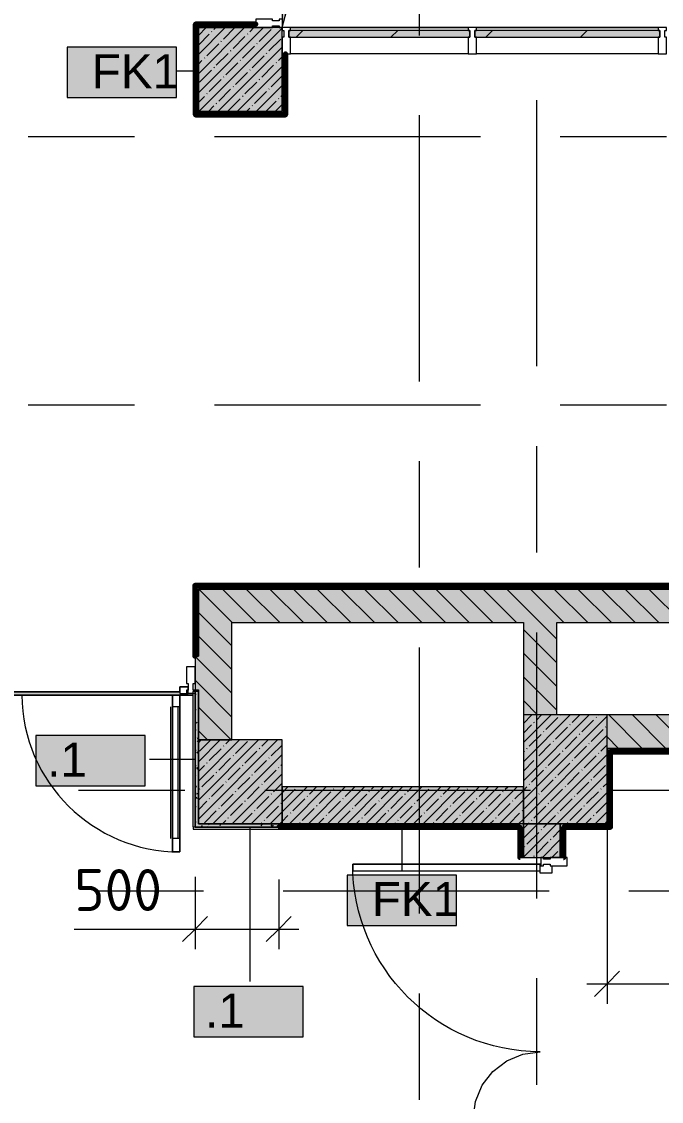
# Model space of a CAD drawing. Header units: millimetres. Extents: x -3817 to 677485, y -22715 to 103890.
# Drawn here: x 624670 to 628490, y 11121 to 17563 of the extents above; entities that cross this region are included whole.
import ezdxf

# ---------------------------------------------------------------- set-up
doc = ezdxf.new("R2010")
doc.units = ezdxf.units.MM
doc.layers.add('PDF _Геометрия', color=7, linetype='Continuous', true_color=0x1d1d1d)
doc.layers.add('PDF _Сплошная заливка', color=7, linetype='Continuous', true_color=0xffffff)
doc.layers.add('PDF _Текст', color=7, linetype='Continuous')
doc.styles.add('PDF GOST-Common', font='arial.ttf')
doc.styles.add('PDF ISOCPEUR', font='isocpeur.ttf')

msp = doc.modelspace()

# ---------------------------------------------------------------- hatches: boundary and pattern name
at = {"layer": 'PDF _Сплошная заливка', "true_color": 0x8d9194, "transparency": 33554559}
msp.add_hatch(color=252, dxfattribs=at).paths.add_polyline_path([(626225.5, 17526.9), (626835.6, 19819.7), (636665.5, 20476.9), (626225.5, 20476.9), (626225.5, 18169.2)])
at = {"layer": 'PDF _Сплошная заливка', "transparency": 33554559}
for points in [[(626068.5, 17526.9), (626068.5, 17546.9), (625708.5, 17546.9), (625708.5, 17526.9), (625728.5, 17526.9)], [(625725.5, 17006.9), (625728.5, 17006.9), (625728.5, 17026.9), (625725.5, 17026.9), (625725.5, 17526.9), (625708.5, 17526.9), (625708.5, 17006.9)], [(627345.5, 17469.9), (627345.5, 17509.9), (626265.5, 17509.9), (626265.5, 17469.9), (626912.9, 17469.9)], [(628480.5, 17469.9), (628480.5, 17509.9), (627375.5, 17509.9), (627375.5, 17469.9), (628369.6, 17469.9)], [(626225.5, 17006.9), (626245.5, 17006.9), (626245.5, 17026.9), (625728.5, 17026.9), (625728.5, 17006.9)], [(632085.5, 14176.9), (632085.5, 14196.9), (625705.5, 14196.9), (625705.5, 14176.9), (631283, 14176.9)], [(631283, 13976.9), (631885.5, 13976.9), (631885.5, 14176.9), (625725.5, 14176.9), (625725.5, 13976.9), (629466, 13976.9)], [(625705.5, 12776.9), (625725.5, 12776.9), (625725.5, 13566.9), (625705.5, 13566.9), (625705.5, 13276.9)], [(627665.5, 12776.9), (628165.5, 12776.9), (628165.5, 13426.9), (627665.5, 13426.9), (627665.5, 13016.1)], [(632535.5, 13226.9), (632535.5, 13426.9), (628165.5, 13426.9), (628165.5, 13226.9), (629786, 13226.9), (629786, 13266.9), (629791, 13266.9), (629791, 13226.9), (630129.8, 13226.9), (630141.3, 13246.9), (630176, 13226.9), (630181, 13226.9), (630181, 13266.9), (630186, 13266.9), (630186, 13226.9), (632515.5, 13226.9)], [(627641.3, 12776.9), (627665.5, 12776.9), (627665.5, 12996.9), (626225.5, 12996.9), (626225.5, 12776.9), (626912.9, 12776.9)], [(627644.5, 12756.9), (627645.5, 12756.9), (627645.5, 12776.9), (625705.5, 12776.9), (625705.5, 12756.9), (627641.3, 12756.9)]]:
    msp.add_hatch(color=256, dxfattribs=at).paths.add_polyline_path(points)
at = {"layer": 'PDF _Сплошная заливка', "true_color": 0x494949, "transparency": 33554559}
msp.add_hatch(color=251, dxfattribs=at).paths.add_polyline_path([(625693.5, 13543.9), (625693.5, 13556.9), (625665.5, 13556.9), (625665.5, 13553.9), (625615.5, 13553.9), (625615.5, 13563.9), (624270.5, 13563.9), (624270.5, 13553.9), (624220.5, 13553.9), (624220.5, 13543.9), (625665.5, 13543.9)])
at = {"layer": 'PDF _Сплошная заливка', "transparency": 33554559}
h = msp.add_hatch(color=256, dxfattribs=at)
h.paths.add_polyline_path([(632514.5, 13206.9), (632515.5, 13206.9), (632515.5, 13226.9), (630175.8, 13226.6), (630164.4, 13206.9), (631283, 13206.9)], flags=0)
h.paths.add_polyline_path([(629500.5, 13206.9), (630118.2, 13206.9), (630129.8, 13226.9), (628165.5, 13226.9), (628165.5, 13206.9), (628369.6, 13206.9)], flags=0)
h = msp.add_hatch(color=256, dxfattribs=at)
h.paths.add_polyline_path([(627645.5, 10176.9), (627665.5, 10176.9), (627665.5, 10976.9), (627645.5, 10976.9), (627645.5, 10177.9)], flags=0)
h.paths.add_polyline_path([(627665.5, 12576.6), (627665.5, 12776.9), (627645.5, 12776.9), (627645.5, 12576.6)], flags=0)

# ---------------------------------------------------------------- linework, layer by layer
at = {"layer": 'PDF _Геометрия', "color": 7, "lineweight": 9}
for points in [[(626835.6, 19819.7), (636665.5, 20476.9), (626225.5, 20476.9), (626225.5, 17526.9)], [(626225.5, 17526.9), (625725.5, 17526.9), (625725.5, 17026.9), (626225.5, 17026.9)], [(626275.5, 17526.9), (627335.5, 17526.9), (627335.5, 17509.9), (626275.5, 17509.9)], [(627385.5, 17526.9), (628470.5, 17526.9), (628470.5, 17509.9), (627385.5, 17509.9)], [(626275.5, 17469.9), (627335.5, 17469.9), (627335.5, 17369.9), (626275.5, 17369.9)], [(627385.5, 17469.9), (628470.5, 17469.9), (628470.5, 17369.9), (627385.5, 17369.9)], [(625595.5, 17409.6), (624942.3, 17409.6), (624942.3, 17109.6), (625595.5, 17109.6)], [(624220.5, 13543.9), (624220.5, 13556.9), (624220.5, 13543.9), (625693.5, 13543.9)], [(624270.5, 13563.9), (625615.5, 13563.9)], [(628165.5, 12776.9), (628165.5, 13426.9), (627665.5, 13426.9), (627665.5, 12776.9)], [(625408.2, 13302.6), (624755.1, 13302.6), (624755.1, 13002.6), (625408.2, 13002.6)], [(626225.5, 13276.9), (625725.5, 13276.9), (625725.5, 12776.9), (626225.5, 12776.9)], [(627885.5, 12576.6), (627885.5, 12776.9)], [(627267.1, 12470.9), (626614, 12470.9), (626614, 12170.9), (627267.1, 12170.9)], [(626350.8, 11805.8), (625697.7, 11805.8), (625697.7, 11505.8), (626350.8, 11505.8)]]:
    msp.add_lwpolyline(points, close=True, dxfattribs=at)
at = {"layer": 'PDF _Геометрия', "color": 253, "lineweight": 9, "true_color": 0xaaaaaa}
for points in [[(627045.5, 17480.3), (627045.5, 18115.3)], [(627745.5, 15506.5), (627745.5, 17094)], [(627045.5, 15416.5), (627045.5, 17004)], [(624710.2, 16876.9), (625345.2, 16876.9)], [(625821.4, 16876.9), (627408.9, 16876.9)], [(627885.2, 16876.9), (628520.2, 16876.9)], [(624710.2, 15276.9), (625345.2, 15276.9)], [(625821.4, 15276.9), (627408.9, 15276.9)], [(627885.2, 15276.9), (628520.2, 15276.9)], [(627745.5, 14395.3), (627745.5, 15030.3)], [(627045.5, 14305.3), (627045.5, 14940.3)], [(627745.5, 12331.5), (627745.5, 13919)], [(627045.5, 12241.5), (627045.5, 13829)], [(625615.5, 13563.9), (625615.5, 13593.9), (625665.5, 13593.9)], [(625561.5, 12688.9), (625561.5, 13473.9)], [(625615.5, 13473.9), (625570.5, 13473.9)], [(625605.5, 12688.9), (625605.5, 13473.9)], [(625010.2, 12976.9), (625645.2, 12976.9)], [(626121.4, 12976.9), (627708.9, 12976.9)], [(628185.2, 12976.9), (628820.2, 12976.9)], [(625615.5, 12688.9), (625570.5, 12688.9)], [(627836.5, 12526.6), (627836.5, 12481.6), (627766.5, 12481.6), (627766.5, 12536.6), (627769.5, 12536.6)], [(627786.5, 12536.6), (627826.5, 12536.6)], [(625120.4, 12376.9), (625755.4, 12376.9)], [(626231.7, 12376.9), (627819.2, 12376.9)], [(628295.4, 12376.9), (628930.4, 12376.9)], [(627745.5, 11220.3), (627745.5, 11855.3)], [(627045.5, 11130.3), (627045.5, 11765.3)]]:
    msp.add_lwpolyline(points, dxfattribs=at)
at = {"layer": 'PDF _Геометрия', "color": 231, "lineweight": 70, "true_color": 0xff80c0}
msp.add_lwpolyline([(625708.5, 17547.9), (625707.5, 17547.9), (625707.5, 17006.9), (625707.5, 17005.9), (626245.5, 17005.9), (626246.5, 17005.9), (626246.5, 17369.9), (626245.5, 17369.9), (626245.5, 17006.9), (625708.5, 17006.9), (625708.5, 17546.9), (626068.5, 17546.9), (626068.5, 17547.9)], close=True, dxfattribs=at)
at = {"layer": 'PDF _Геометрия', "color": 9, "lineweight": 9, "true_color": 0xc0c0c0}
for points in [[(625728.5, 17526.9), (626068.5, 17526.9), (626068.5, 17546.9), (625708.5, 17546.9), (625708.5, 17526.9), (625708.5, 17006.9), (625728.5, 17006.9), (626245.5, 17006.9), (626245.5, 17026.9), (626245.5, 17369.9), (626225.5, 17369.9), (626225.5, 17026.9), (625728.5, 17026.9)], [(632105.5, 13446.9), (632105.5, 14196.9), (632085.5, 14196.9), (625705.5, 14196.9), (625705.5, 14176.9), (625705.5, 13776.9), (625705.5, 13576.9), (625725.5, 13576.9), (625725.5, 13276.9), (625925.5, 13276.9), (625925.5, 13976.9), (627665.5, 13976.9), (627665.5, 13426.9), (627665.5, 13226.9)], [(628165.5, 13226.9), (629786, 13226.9), (630129.8, 13226.9), (628165.5, 13226.9), (628165.5, 13206.9), (628165.5, 12776.9), (627905.5, 12776.9), (627885.5, 12776.9), (627665.5, 12776.9), (627665.5, 12996.9), (626225.5, 12996.9), (626225.5, 12776.9), (625725.5, 12776.9), (625725.5, 13566.9), (625705.5, 13566.9), (625705.5, 12776.9), (625705.5, 12756.9), (627644.5, 12756.9)], [(626205.2, 12756.9), (625694, 12756.9), (625694, 12744.9), (626205.2, 12744.9), (626205.2, 12756.4)], [(628165.5, 12756.9), (628185.5, 12756.9)], [(627645.5, 12576.6), (627665.5, 12576.6), (627885.5, 12576.6), (627905.5, 12576.6)]]:
    msp.add_lwpolyline(points, dxfattribs=at)
at = {"layer": 'PDF _Геометрия', "color": 253, "lineweight": 9, "true_color": 0x9b9b9b}
for points in [[(625720.2, 17534.7), (625715.7, 17526.9), (625715.2, 17526)], [(625728.5, 17542.2), (625725.8, 17546.9)], [(625761.9, 17545.9), (625756.9, 17537.2)], [(625764.2, 17543.6), (625774.2, 17543.6)], [(625868, 17546.9), (625866.5, 17544.3)], [(625906.2, 17539.2), (625901.8, 17546.9)], [(625947.8, 17528), (625942.8, 17536.8)], [(625947.1, 17543.6), (625957.1, 17543.6)], [(625966, 17533.6), (625962.1, 17526.9)], [(626015.9, 17532.1), (626010.8, 17540.8)], [(626034, 17529.6), (626032.5, 17526.9)], [(626038.5, 17543.6), (626048.6, 17543.6)], [(626054.1, 17526.9), (626052.5, 17529.7)], [(625708.5, 17482.6), (625713.3, 17482.6)], [(625717.4, 17500.6), (625712.3, 17509.3)], [(625721.4, 17432.5), (625716.4, 17441.2)], [(625725.5, 17421.8), (625722.3, 17416.4)], [(625708.5, 17360.7), (625713.3, 17360.7)], [(625714.4, 17322.9), (625709.3, 17331.6)], [(625723.2, 17357), (625718.2, 17348.3)], [(625725.5, 17364.6), (625720.5, 17373.2)], [(626232.2, 17340.3), (626227.2, 17349)], [(625708.5, 17238.8), (625713.3, 17238.8)], [(626225.5, 17238.8), (626231.4, 17238.8)], [(625711.4, 17145.2), (625708.5, 17150.2)], [(625708.5, 17147.3), (625713.3, 17147.3)], [(626225.5, 17177.8), (626231.4, 17177.8)], [(626244.1, 17161.9), (626239.1, 17153.2)], [(625722.1, 17111.3), (625717.1, 17102.6)], [(626225.5, 17086.4), (626231.4, 17086.4)], [(625708.5, 17025.4), (625713.3, 17025.4)], [(625743.8, 17026.9), (625739.4, 17019.3)], [(625787.6, 17013.2), (625782.5, 17021.9)], [(625886.1, 17025.4), (625896.2, 17025.4)], [(625948.6, 17015.8), (625943.5, 17007.1)], [(625965.3, 17010.2), (625960.2, 17018.9)], [(625977.5, 17025.4), (625987.6, 17025.4)], [(625990.1, 17026.9), (625985.2, 17018.2)], [(626002.4, 17006.9), (626001.9, 17007.7)], [(626038.5, 17025.4), (626048.6, 17025.4)], [(626058.2, 17022.8), (626053.2, 17014.1)], [(626072.8, 17006.9), (626069.9, 17011.8)], [(626190.9, 17025.4), (626201, 17025.4)], [(625764.2, 14190.8), (625774.2, 14190.8)], [(625833.9, 14195.9), (625828.9, 14187.2)], [(625902, 14191.9), (625896.9, 14183.1)], [(625947.1, 14190.8), (625957.1, 14190.8)], [(626011.9, 14186.3), (626006.8, 14195)], [(626038.5, 14190.8), (626048.6, 14190.8)], [(626079.9, 14190.4), (626076.2, 14196.9)], [(626099.5, 14190.8), (626109.5, 14190.8)], [(626121.5, 14179.2), (626116.5, 14187.9)], [(626251.9, 14190.8), (626261.9, 14190.8)], [(626257.6, 14187.4), (626252.6, 14196.1)], [(626283.8, 14182.6), (626280.4, 14176.9)], [(626325.4, 14193.8), (626320.4, 14185)], [(626343.3, 14190.8), (626353.4, 14190.8)], [(626362.4, 14196.9), (626362, 14196.2)], [(626432.8, 14196.9), (626430, 14192.1)], [(626435.3, 14184.4), (626430.3, 14193.1)], [(626434.7, 14190.8), (626444.8, 14190.8)], [(626474.8, 14176.9), (626471.9, 14181.9)], [(626529.5, 14181.5), (626526.8, 14176.9)], [(626545, 14177.3), (626540, 14186)], [(626597.5, 14177.4), (626597.2, 14176.9)], [(626617.6, 14190.8), (626627.7, 14190.8)], [(626679.1, 14196.9), (626675.8, 14191)], [(626709.1, 14190.8), (626719.1, 14190.8)], [(626721.2, 14176.9), (626717.7, 14183)], [(626748.8, 14195.7), (626743.8, 14186.9)], [(626770, 14190.8), (626780.1, 14190.8)], [(626817.1, 14193.6), (626815.3, 14196.9)], [(626897.2, 14176.9), (626895.4, 14180)], [(626922.4, 14190.8), (626932.5, 14190.8)], [(627013.9, 14190.8), (627023.9, 14190.8)], [(627105.3, 14190.8), (627115.4, 14190.8)], [(627130.6, 14186.4), (627125.6, 14177.7)], [(627171.9, 14196.9), (627167.2, 14188.8)], [(627240.5, 14191.7), (627237.6, 14196.9)], [(627277.5, 14196.9), (627276.9, 14195.9)], [(627282.2, 14180.6), (627277.2, 14189.3)], [(627288.2, 14190.8), (627298.2, 14190.8)], [(627376.4, 14185.3), (627371.5, 14176.9)], [(627379.6, 14190.8), (627389.7, 14190.8)], [(627440.6, 14190.8), (627450.6, 14190.8)], [(627444.4, 14181.2), (627441.9, 14176.9)], [(627523.8, 14196.9), (627522.6, 14194.8)], [(627594.2, 14196.9), (627590.7, 14190.7)], [(627596, 14185.8), (627590.9, 14194.5)], [(627593, 14190.8), (627603, 14190.8)], [(627664, 14189.8), (627659.9, 14196.9)], [(627684.4, 14190.8), (627694.5, 14190.8)], [(627690.1, 14180.1), (627688.3, 14176.9)], [(627705.6, 14178.7), (627700.6, 14187.4)], [(627775.9, 14190.8), (627785.9, 14190.8)], [(627841.7, 14186.9), (627836.7, 14195.6)], [(627958.7, 14190.8), (627968.8, 14190.8)], [(627977.5, 14190.2), (627972.5, 14181.5)], [(628016.6, 14196.9), (628014.1, 14192.6)], [(628019.4, 14183.9), (628014.4, 14192.6)], [(628050.2, 14190.8), (628060.2, 14190.8)], [(628058.6, 14176.9), (628056, 14181.4)], [(628111.1, 14190.8), (628121.2, 14190.8)], [(628129, 14176.9), (628124, 14185.5)], [(628181.6, 14177.9), (628181, 14176.9)], [(628223.2, 14189.1), (628218.2, 14180.4)], [(628263.5, 14190.8), (628273.6, 14190.8)], [(628291.3, 14185), (628286.6, 14176.9)], [(628305, 14176.9), (628301.7, 14182.5)], [(628355, 14190.8), (628365, 14190.8)], [(628401.2, 14193.1), (628399, 14196.9)], [(628438.9, 14196.9), (628437.5, 14194.5)], [(628446.4, 14190.8), (628456.5, 14190.8)], [(628481, 14176.9), (628479.4, 14179.5)], [(625705.5, 14129.8), (625713.3, 14129.8)], [(625716.1, 14052.8), (625711.1, 14044.1)], [(625705.5, 14007.9), (625713.3, 14007.9)], [(625721.5, 14018.6), (625716.5, 14027.3)], [(625725.5, 14008.1), (625722.2, 14002.5)], [(625705.5, 13886), (625713.3, 13886)], [(625725.5, 13889.9), (625724.7, 13891.3)], [(625707.4, 13799.3), (625705.5, 13802.6)], [(625705.5, 13794.5), (625713.3, 13794.5)], [(625725.5, 13825.2), (625725.2, 13824.8)], [(625705.5, 13550.7), (625713.3, 13550.7)], [(625705.5, 13459.3), (625713.3, 13459.3)], [(625705.7, 13425.3), (625705.5, 13424.8)], [(625705.5, 13337.3), (625713.3, 13337.3)], [(625716.9, 13383.6), (625711.9, 13374.9)], [(625724, 13274), (625718.9, 13265.3)], [(625724.8, 13281.4), (625719.8, 13290.1)], [(625705.5, 13215.4), (625713.3, 13215.4)], [(625725.5, 13219.3), (625723.8, 13222.1)], [(628172.1, 13215.4), (628182.2, 13215.4)], [(628233.1, 13215.4), (628243.1, 13215.4)], [(628260.5, 13217.3), (628255.5, 13208.6)], [(628328.5, 13213.2), (628324.9, 13206.9)], [(628337.1, 13206.9), (628332.5, 13214.8)], [(628385.5, 13215.4), (628395.5, 13215.4)], [(628432, 13225.4), (628431.1, 13226.9)], [(628476.9, 13215.4), (628487, 13215.4)], [(625719.9, 13205.9), (625714.8, 13197.2)], [(628177.2, 13195), (628172.2, 13186.3)], [(628185.5, 13148.3), (628183.4, 13144.6)], [(625705.5, 13124), (625713.3, 13124)], [(625721.8, 13103.7), (625716.8, 13112.4)], [(628179.2, 13114.7), (628174.1, 13123.4)], [(625710.6, 13062.1), (625705.6, 13070.8)], [(628172.1, 13032.5), (628182.2, 13032.5)], [(625705.5, 13002.1), (625713.3, 13002.1)], [(625714.7, 12994.1), (625709.7, 13002.8)], [(625718.8, 12960.2), (625713.8, 12951.5)], [(628172.1, 12971.6), (628182.2, 12971.6)], [(628185.5, 12981.8), (628182.3, 12987.3)], [(625707.7, 12884.4), (625705.5, 12888.2)], [(625718.8, 12926), (625713.8, 12934.7)], [(625725.5, 12910.8), (625724.9, 12909.8)], [(625705.5, 12880.1), (625713.3, 12880.1)], [(628172.1, 12880.1), (628182.2, 12880.1)], [(625705.5, 12788.7), (625713.3, 12788.7)], [(625733.7, 12758.2), (625743.8, 12758.2)], [(625748.2, 12767.3), (625743.1, 12758.5)], [(625781.3, 12756.9), (625778.8, 12761.1)], [(625788.9, 12776.9), (625784.8, 12769.7)], [(625857.8, 12774.3), (625852.8, 12765.6)], [(625886.1, 12758.2), (625896.2, 12758.2)], [(625977.5, 12758.2), (625987.6, 12758.2)], [(626069, 12758.2), (626079, 12758.2)], [(626103.6, 12773.2), (626098.5, 12764.5)], [(626124, 12772.8), (626121.7, 12776.9)], [(626165.7, 12761.7), (626160.6, 12770.4)], [(626171.6, 12769.1), (626166.6, 12760.4)], [(626251.9, 12758.2), (626261.9, 12758.2)], [(626343.3, 12758.2), (626353.4, 12758.2)], [(626387.2, 12776.9), (626385.9, 12774.6)], [(626404.3, 12758.2), (626414.3, 12758.2)], [(626479.4, 12766.8), (626474.4, 12775.6)], [(626547.5, 12770.9), (626544, 12776.9)], [(626553.4, 12759.9), (626551.7, 12756.9)], [(626556.7, 12758.2), (626566.7, 12758.2)], [(626589.1, 12759.8), (626584.1, 12768.5)], [(626595, 12771), (626590, 12762.3)], [(626626, 12756.9), (626625.7, 12757.3)], [(626633.6, 12776.9), (626631.6, 12773.5)], [(626648.1, 12758.2), (626658.2, 12758.2)], [(626704, 12776.9), (626699.7, 12769.4)], [(626725.2, 12767.9), (626720.1, 12776.6)], [(626739.5, 12758.2), (626749.6, 12758.2)], [(626799.1, 12758.8), (626798, 12756.9)], [(626902.9, 12764.9), (626897.8, 12773.7)], [(626922.4, 12758.2), (626932.5, 12758.2)], [(626942.7, 12756.9), (626939.5, 12762.5)], [(626950.4, 12776.9), (626945.4, 12768.3)], [(627012.5, 12757.9), (627007.5, 12766.6)], [(627018.5, 12772.9), (627013.4, 12764.2)], [(627013.9, 12758.2), (627023.9, 12758.2)], [(627074.8, 12758.2), (627084.9, 12758.2)], [(627189.1, 12756.9), (627185.2, 12763.6)], [(627227.2, 12758.2), (627237.3, 12758.2)], [(627284.7, 12774.2), (627283.1, 12776.9)], [(627318.7, 12758.2), (627328.7, 12758.2)], [(627365.1, 12756.9), (627362.9, 12760.6)], [(627400.3, 12763.7), (627396.3, 12756.9)], [(627410.1, 12758.2), (627420.2, 12758.2)], [(627441.9, 12774.8), (627436.9, 12766.1)], [(627548.7, 12776.9), (627546.6, 12773.2)], [(627593, 12758.2), (627603, 12758.2)], [(627646, 12762.6), (627645.5, 12761.6), (627642.7, 12756.9)], [(627897.8, 12758.2), (627905.5, 12758.2)], [(627959.8, 12757.4), (627959.5, 12756.9)], [(628063.5, 12766.3), (628058.5, 12775)], [(628131.5, 12770.4), (628127.8, 12776.9)], [(628168, 12813.2), (628165.5, 12808.9)], [(628173.2, 12759.3), (628168.1, 12768)], [(627655.3, 12741.8), (627650.3, 12750.5)], [(627653.9, 12697.3), (627664, 12697.3)], [(627887.7, 12693.5), (627885.5, 12689.6)], [(627648.2, 12632.2), (627645.5, 12637)], [(627665.5, 12674.3), (627663.3, 12670.6)], [(627897.8, 12666.8), (627905.5, 12666.8)], [(627653.9, 12605.8), (627664, 12605.8)], [(627894.7, 12583.8), (627890.6, 12576.6)]]:
    msp.add_lwpolyline(points, dxfattribs=at)
at = {"layer": 'PDF _Геометрия', "lineweight": 9}
for points in [[(625725.5, 17479.8), (625772.5, 17526.9)], [(625725.5, 17365.8), (625886.5, 17526.9)], [(625725.5, 17251.7), (626000.6, 17526.9)], [(625725.5, 17137.7), (626114.6, 17526.9)], [(625728.7, 17026.9), (626225.5, 17523.6)], [(625818.5, 17515.9), (625829.5, 17526.9)], [(625875.5, 17458.8), (625943.6, 17526.9)], [(626032.4, 17501.6), (626057.6, 17526.9)], [(625725.5, 17422.8), (625790, 17487.3)], [(625804.3, 17501.6), (625806.6, 17504)], [(625932.6, 17401.8), (626003.8, 17473.1)], [(626018.1, 17487.3), (626020.5, 17489.7)], [(626089.4, 17444.6), (626160.7, 17515.9)], [(626146.4, 17387.6), (626217.7, 17458.8)], [(625775.7, 17359), (625847, 17430.3)], [(625842.7, 17026.9), (626225.5, 17409.6)], [(625861.3, 17444.6), (625863.6, 17447)], [(625989.6, 17344.8), (626060.9, 17416.1)], [(626075.1, 17430.3), (626077.5, 17432.7)], [(625725.5, 17308.8), (625747.2, 17330.5)], [(625761.5, 17344.8), (625763.9, 17347.2)], [(625832.8, 17302), (625904, 17373.3)], [(625918.3, 17387.6), (625920.7, 17389.9)], [(625975.3, 17330.5), (625977.7, 17332.9)], [(626046.6, 17287.8), (626117.9, 17359)], [(626132.1, 17373.3), (626134.5, 17375.7)], [(626203.4, 17330.5), (626225.5, 17352.6)], [(625733, 17202.2), (625804.3, 17273.5)], [(625818.5, 17287.8), (625820.9, 17290.1)], [(625889.8, 17245), (625961.1, 17316.3)], [(625956.8, 17026.9), (626225.5, 17295.5)], [(626032.4, 17273.5), (626034.7, 17275.9)], [(626103.6, 17230.7), (626174.9, 17302)], [(626189.2, 17316.3), (626191.5, 17318.6)], [(625790, 17145.2), (625861.3, 17216.5)], [(625875.5, 17230.7), (625877.9, 17233.1)], [(625946.8, 17188), (626018.1, 17259.3)], [(626003.8, 17130.9), (626075.1, 17202.2)], [(626089.4, 17216.5), (626091.7, 17218.9)], [(626160.7, 17173.7), (626225.5, 17238.5)], [(625847, 17088.2), (625918.3, 17159.5)], [(625932.6, 17173.7), (625934.9, 17176.1)], [(626060.9, 17073.9), (626132.1, 17145.2)], [(626070.8, 17026.9), (626225.5, 17181.5)], [(626146.4, 17159.5), (626148.8, 17161.8)], [(625725.5, 17080.7), (625761.5, 17116.7)], [(625775.7, 17130.9), (625778.1, 17133.3)], [(625832.8, 17073.9), (625835.1, 17076.3)], [(625904, 17031.2), (625975.3, 17102.4)], [(625989.6, 17116.7), (625992, 17119.1)], [(626127.9, 17026.9), (626189.2, 17088.2)], [(626203.4, 17102.4), (626205.8, 17104.8)], [(626217.7, 17116.7), (626225.5, 17124.5)], [(625785.7, 17026.9), (625818.5, 17059.7)], [(626013.8, 17026.9), (626032.4, 17045.4)], [(626046.6, 17059.7), (626049, 17062)], [(626184.9, 17026.9), (626225.5, 17067.4)], [(625928.2, 13976.9), (625728.2, 14176.9)], [(626069.6, 13976.9), (625869.6, 14176.9)], [(626211.1, 13976.9), (626011.1, 14176.9)], [(626352.5, 13976.9), (626152.5, 14176.9)], [(626493.9, 13976.9), (626293.9, 14176.9)], [(626635.3, 13976.9), (626435.3, 14176.9)], [(626776.8, 13976.9), (626576.8, 14176.9)], [(626918.2, 13976.9), (626718.2, 14176.9)], [(627059.6, 13976.9), (626859.6, 14176.9)], [(627201, 13976.9), (627001, 14176.9)], [(627342.4, 13976.9), (627142.4, 14176.9)], [(627483.9, 13976.9), (627283.9, 14176.9)], [(627625.3, 13976.9), (627425.3, 14176.9)], [(627865.5, 13878.1), (627766.7, 13976.9), (627566.7, 14176.9)], [(627908.1, 13976.9), (627708.1, 14176.9)], [(628049.5, 13976.9), (627849.5, 14176.9)], [(628191, 13976.9), (627991, 14176.9)], [(628332.4, 13976.9), (628132.4, 14176.9)], [(628473.8, 13976.9), (628273.8, 14176.9)], [(628615.2, 13976.9), (628415.2, 14176.9)], [(625925.5, 13838.2), (625786.8, 13976.9), (625725.5, 14038.2)], [(627865.5, 13736.7), (627665.5, 13936.7)], [(625925.5, 13696.8), (625725.5, 13896.8)], [(627865.5, 13595.3), (627665.5, 13795.3)], [(625925.5, 13555.4), (625725.5, 13755.4), (625705.5, 13775.4)], [(625925.5, 13413.9), (625725.5, 13613.9), (625705.5, 13633.9)], [(627865.5, 13453.8), (627665.5, 13653.8)], [(625921.1, 13276.9), (625725.5, 13472.5)], [(627751, 13426.9), (627665.5, 13512.4)], [(627523.3, 12776.9), (627665.5, 12919), (628165.5, 13419)], [(627665.5, 13375.2), (627717.1, 13426.9)], [(627665.5, 13261.2), (627831.1, 13426.9)], [(627665.5, 13147.1), (627945.2, 13426.9)], [(627665.5, 13033.1), (628059.2, 13426.9)], [(627743.1, 13395.8), (627774.1, 13426.9)], [(627800.1, 13338.8), (627871.4, 13410.1)], [(627885.7, 13424.3), (627888, 13426.7)], [(627956.9, 13381.6), (628002.2, 13426.9)], [(628099.5, 13410.1), (628101.9, 13412.5)], [(628113.8, 13424.3), (628116.3, 13426.9)], [(628375.3, 13226.9), (628175.3, 13426.9)], [(628516.7, 13226.9), (628316.7, 13426.9)], [(628658.1, 13226.9), (628458.1, 13426.9)], [(627665.5, 13318.2), (627714.6, 13367.3)], [(627728.8, 13381.6), (627731.2, 13383.9)], [(627857.1, 13281.8), (627928.4, 13353.1)], [(627942.7, 13367.3), (627945, 13369.7)], [(628014, 13324.6), (628085.2, 13395.8)], [(628071, 13267.5), (628142.3, 13338.8)], [(628156.5, 13353.1), (628158.9, 13355.4)], [(625779.7, 13276.9), (625725.5, 13331.1)], [(625725.5, 13260), (625742.3, 13276.9)], [(625725.5, 13146), (625856.4, 13276.9)], [(625725.5, 13031.9), (625970.4, 13276.9)], [(625725.5, 12917.9), (626084.5, 13276.9)], [(625725.5, 12803.8), (626198.5, 13276.9)], [(625733, 13210.5), (625799.3, 13276.9)], [(625889.8, 13253.3), (625913.4, 13276.9)], [(626103.6, 13239), (626141.5, 13276.9)], [(627637.3, 12776.9), (627665.5, 12805), (628165.5, 13305)], [(627700.3, 13239), (627771.6, 13310.3)], [(627785.9, 13324.6), (627788.2, 13326.9)], [(627914.2, 13224.8), (627985.4, 13296)], [(627999.7, 13310.3), (628002.1, 13312.7)], [(628233.9, 13226.9), (628165.5, 13295.3)], [(625790, 13153.5), (625861.3, 13224.8)], [(625875.5, 13239), (625877.9, 13241.4)], [(625946.8, 13196.2), (626018.1, 13267.5)], [(626003.8, 13139.2), (626075.1, 13210.5)], [(626089.4, 13224.8), (626091.7, 13227.1)], [(626160.7, 13182), (626225.5, 13246.8)], [(627665.5, 13204.2), (627671.8, 13210.5)], [(627686.1, 13224.8), (627688.4, 13227.1)], [(627757.3, 13182), (627828.6, 13253.3)], [(627842.9, 13267.5), (627845.3, 13269.9)], [(627899.9, 13210.5), (627902.3, 13212.9)], [(627971.2, 13167.7), (628042.5, 13239)], [(628056.7, 13253.3), (628059.1, 13255.6)], [(628128, 13210.5), (628165.5, 13248)], [(625812.6, 12776.9), (626225.5, 13189.8)], [(625847, 13096.5), (625918.3, 13167.7)], [(625932.6, 13182), (625934.9, 13184.4)], [(626060.9, 13082.2), (626132.1, 13153.5)], [(626146.4, 13167.7), (626148.8, 13170.1)], [(627665.5, 12690.9), (627751.4, 12776.9), (628165.5, 13190.9)], [(627665.5, 13090.1), (627728.8, 13153.5)], [(627743.1, 13167.7), (627745.5, 13170.1)], [(627814.4, 13125), (627885.7, 13196.2)], [(627956.9, 13153.5), (627959.3, 13155.8)], [(628028.2, 13110.7), (628099.5, 13182)], [(628113.8, 13196.2), (628116.1, 13198.6)], [(625725.5, 13088.9), (625761.5, 13125)], [(625775.7, 13139.2), (625778.1, 13141.6)], [(625832.8, 13082.2), (625835.1, 13084.6)], [(625904, 13039.4), (625975.3, 13110.7)], [(625989.6, 13125), (625992, 13127.3)], [(626117.9, 13025.2), (626189.2, 13096.5)], [(626203.4, 13110.7), (626205.8, 13113.1)], [(626217.7, 13125), (626225.5, 13132.7)], [(627714.6, 13025.2), (627785.9, 13096.5)], [(627800.1, 13110.7), (627802.5, 13113.1)], [(627871.4, 13067.9), (627942.7, 13139.2)], [(627928.4, 13010.9), (627999.7, 13082.2)], [(628014, 13096.5), (628016.3, 13098.8)], [(628085.2, 13053.7), (628156.5, 13125)], [(625747.2, 12996.7), (625818.5, 13067.9)], [(625889.8, 13025.2), (625892.2, 13027.5)], [(625926.6, 12776.9), (626225.5, 13075.7)], [(625961.1, 12982.4), (626032.4, 13053.7)], [(626046.6, 13067.9), (626049, 13070.3)], [(626103.6, 13010.9), (626106, 13013.3)], [(626174.9, 12968.1), (626225.5, 13018.7)], [(627665.5, 12576.9), (627865.4, 12776.9), (628165.5, 13076.9)], [(627700.3, 13010.9), (627702.7, 13013.3)], [(627771.6, 12968.1), (627842.9, 13039.4)], [(627857.1, 13053.7), (627859.5, 13056.1)], [(627985.4, 12953.9), (628056.7, 13025.2)], [(628071, 13039.4), (628073.4, 13041.8)], [(628142.3, 12996.7), (628165.5, 13019.9)], [(625733, 12982.4), (625735.3, 12984.8)], [(625804.3, 12939.6), (625875.5, 13010.9)], [(625861.3, 12882.6), (625932.6, 12953.9)], [(625946.8, 12968.1), (625949.2, 12970.5)], [(626018.1, 12925.4), (626089.4, 12996.7)], [(626040.6, 12776.9), (626225.5, 12961.7), (626260.6, 12996.9)], [(626154.7, 12776.9), (626225.5, 12847.6), (626374.7, 12996.9)], [(626160.7, 12953.9), (626163, 12956.3)], [(626231.9, 12911.1), (626303.2, 12982.4)], [(626268.7, 12776.9), (626488.7, 12996.9)], [(626317.5, 12996.7), (626317.7, 12996.9)], [(626382.8, 12776.9), (626602.8, 12996.9)], [(626388.8, 12953.9), (626431.7, 12996.9)], [(626445.8, 12896.9), (626517.1, 12968.1)], [(626496.8, 12776.9), (626716.8, 12996.9)], [(626531.3, 12982.4), (626533.7, 12984.8)], [(626545.6, 12996.7), (626545.8, 12996.9)], [(626602.6, 12939.6), (626659.8, 12996.9)], [(626610.9, 12776.9), (626830.9, 12996.9)], [(626659.6, 12882.6), (626730.9, 12953.9)], [(626724.9, 12776.9), (626944.9, 12996.9)], [(626745.2, 12968.1), (626747.5, 12970.5)], [(626759.4, 12982.4), (626773.9, 12996.9)], [(626816.4, 12925.4), (626887.7, 12996.7)], [(626839, 12776.9), (627059, 12996.9)], [(626953, 12776.9), (627173, 12996.9)], [(626959, 12953.9), (626961.4, 12956.3)], [(626973.3, 12968.1), (627002, 12996.9)], [(627030.3, 12911.1), (627101.6, 12982.4)], [(627067.1, 12776.9), (627287.1, 12996.9)], [(627115.8, 12996.7), (627116, 12996.9)], [(627181.1, 12776.9), (627401.1, 12996.9)], [(627187.1, 12953.9), (627230.1, 12996.9)], [(627244.1, 12896.9), (627315.4, 12968.1)], [(627295.2, 12776.9), (627515.2, 12996.9)], [(627329.7, 12982.4), (627332, 12984.8)], [(627343.9, 12996.7), (627344.1, 12996.9)], [(627400.9, 12939.6), (627458.2, 12996.9)], [(627409.2, 12776.9), (627629.2, 12996.9)], [(627458, 12882.6), (627529.2, 12953.9)], [(627543.5, 12968.1), (627545.9, 12970.5)], [(627557.8, 12982.4), (627572.2, 12996.9)], [(627614.8, 12925.4), (627665.5, 12976.1), (627686.1, 12996.7)], [(627757.3, 12953.9), (627759.7, 12956.3)], [(627828.6, 12911.1), (627899.9, 12982.4)], [(627914.2, 12996.7), (627916.5, 12999)], [(627979.5, 12776.9), (628165.5, 12962.8)], [(628042.5, 12896.9), (628113.8, 12968.1)], [(628128, 12982.4), (628130.4, 12984.8)], [(625725.5, 12860.8), (625775.7, 12911.1)], [(625790, 12925.4), (625792.4, 12927.7)], [(625918.3, 12825.6), (625989.6, 12896.9)], [(626003.8, 12911.1), (626006.2, 12913.5)], [(626075.1, 12868.4), (626146.4, 12939.6)], [(626217.7, 12896.9), (626220.1, 12899.2)], [(626289, 12854.1), (626360.2, 12925.4)], [(626374.5, 12939.6), (626376.9, 12942)], [(626431.5, 12882.6), (626433.9, 12885)], [(626502.8, 12839.8), (626574.1, 12911.1)], [(626588.3, 12925.4), (626590.7, 12927.7)], [(626716.6, 12825.6), (626787.9, 12896.9)], [(626802.2, 12911.1), (626804.6, 12913.5)], [(626873.5, 12868.4), (626944.7, 12939.6)], [(627016, 12896.9), (627018.4, 12899.2)], [(627087.3, 12854.1), (627158.6, 12925.4)], [(627172.8, 12939.6), (627175.2, 12942)], [(627229.9, 12882.6), (627232.2, 12885)], [(627301.2, 12839.8), (627372.4, 12911.1)], [(627386.7, 12925.4), (627389.1, 12927.7)], [(627515, 12825.6), (627586.3, 12896.9)], [(627600.5, 12911.1), (627602.9, 12913.5)], [(627671.8, 12868.4), (627743.1, 12939.6)], [(627814.4, 12896.9), (627816.7, 12899.2)], [(627885.7, 12854.1), (627956.9, 12925.4)], [(627971.2, 12939.6), (627973.6, 12942)], [(628028.2, 12882.6), (628030.6, 12885)], [(628099.5, 12839.8), (628165.5, 12905.8)], [(625761.5, 12782.8), (625832.8, 12854.1)], [(625847, 12868.4), (625849.4, 12870.7)], [(625983.6, 12776.9), (626046.6, 12839.8)], [(626060.9, 12854.1), (626063.2, 12856.5)], [(626132.1, 12811.3), (626203.4, 12882.6)], [(626211.7, 12776.9), (626225.5, 12790.6), (626260.5, 12825.6)], [(626274.7, 12839.8), (626277.1, 12842.2)], [(626346, 12797.1), (626417.3, 12868.4)], [(626488.5, 12825.6), (626490.9, 12828)], [(626559.8, 12782.8), (626631.1, 12854.1)], [(626645.4, 12868.4), (626647.7, 12870.7)], [(626782, 12776.9), (626845, 12839.8)], [(626859.2, 12854.1), (626861.6, 12856.5)], [(626930.5, 12811.3), (627001.8, 12882.6)], [(627010.1, 12776.9), (627058.8, 12825.6)], [(627073.1, 12839.8), (627075.4, 12842.2)], [(627144.3, 12797.1), (627215.6, 12868.4)], [(627286.9, 12825.6), (627289.3, 12828)], [(627358.2, 12782.8), (627429.5, 12854.1)], [(627443.7, 12868.4), (627446.1, 12870.7)], [(627580.3, 12776.9), (627643.3, 12839.8)], [(627657.6, 12854.1), (627659.9, 12856.5)], [(627728.8, 12811.3), (627800.1, 12882.6)], [(627785.9, 12754.3), (627808.4, 12776.9), (627857.1, 12825.6)], [(627871.4, 12839.8), (627873.8, 12842.2)], [(627942.7, 12797.1), (628014, 12868.4)], [(628085.2, 12825.6), (628087.6, 12828)], [(628093.5, 12776.9), (628165.5, 12848.8)], [(625869.6, 12776.9), (625889.8, 12797.1)], [(625904, 12811.3), (625906.4, 12813.7)], [(626097.7, 12776.9), (626103.6, 12782.8)], [(626117.9, 12797.1), (626120.3, 12799.4)], [(626331.7, 12782.8), (626334.1, 12785.2)], [(626439.8, 12776.9), (626474.3, 12811.3)], [(626667.9, 12776.9), (626688.1, 12797.1)], [(626702.4, 12811.3), (626704.8, 12813.7)], [(626896, 12776.9), (626902, 12782.8)], [(626916.2, 12797.1), (626918.6, 12799.4)], [(627130.1, 12782.8), (627132.4, 12785.2)], [(627238.2, 12776.9), (627272.6, 12811.3)], [(627466.3, 12776.9), (627486.5, 12797.1)], [(627500.7, 12811.3), (627503.1, 12813.7)], [(627665.5, 12748), (627694.4, 12776.9), (627700.3, 12782.8)], [(627714.6, 12797.1), (627716.9, 12799.4)], [(627928.4, 12782.8), (627930.8, 12785.2)], [(628036.5, 12776.9), (628071, 12811.3)], [(628156.5, 12782.8), (628165.5, 12791.8)], [(627686.1, 12654.5), (627757.3, 12725.8)], [(627771.6, 12740), (627774, 12742.4)], [(627842.9, 12697.3), (627885.5, 12739.9)], [(627671.8, 12640.3), (627674.2, 12642.6)], [(627743.1, 12597.5), (627814.4, 12668.8)], [(627779.3, 12576.6), (627885.5, 12682.8)], [(627828.6, 12683), (627831, 12685.4)], [(627728.8, 12583.2), (627731.2, 12585.6)], [(627836.3, 12576.6), (627871.4, 12611.7)]]:
    msp.add_lwpolyline(points, dxfattribs=at)
at = {"layer": 'PDF _Геометрия', "color": 7, "lineweight": 20}
for points in [[(626225.5, 17576.9), (626208.5, 17576.9), (626208.5, 17566.9), (626168.5, 17566.9), (626168.5, 17576.9), (626068.5, 17576.9), (626068.5, 17526.9), (626168.5, 17526.9), (626168.5, 17536.9), (626208.5, 17536.9), (626208.5, 17526.9), (626225.5, 17526.9)], [(625780.5, 12224), (625705.5, 12149), (625630.5, 12074)], [(626280.2, 12224), (626205.2, 12149), (626130.2, 12074)], [(628240.5, 11897.4), (628165.5, 11822.4), (628090.5, 11747.4)]]:
    msp.add_lwpolyline(points, dxfattribs=at)
for points in [[(626265.5, 17509.9), (626275.5, 17509.9), (626275.5, 17526.9), (626225.5, 17526.9), (626225.5, 17509.9), (626235.5, 17509.9), (626235.5, 17469.9), (626225.5, 17469.9), (626225.5, 17369.9), (626275.5, 17369.9), (626275.5, 17469.9), (626265.5, 17469.9)], [(627375.5, 17469.9), (627375.5, 17509.9), (627385.5, 17509.9), (627385.5, 17526.9), (627335.5, 17526.9), (627335.5, 17509.9), (627345.5, 17509.9), (627345.5, 17469.9), (627335.5, 17469.9), (627335.5, 17369.9), (627385.5, 17369.9), (627385.5, 17469.9)], [(628510.5, 17469.9), (628510.5, 17509.9), (628520.5, 17509.9), (628520.5, 17526.9), (628470.5, 17526.9), (628470.5, 17509.9), (628480.5, 17509.9), (628480.5, 17469.9), (628470.5, 17469.9), (628470.5, 17369.9), (628520.5, 17369.9), (628520.5, 17469.9)], [(626265.5, 17469.9), (627345.5, 17469.9), (627345.5, 17509.9), (626265.5, 17509.9)], [(627375.5, 17469.9), (628480.5, 17469.9), (628480.5, 17509.9), (627375.5, 17509.9)], [(625665.5, 13573.9), (625655.5, 13573.9), (625655.5, 13556.9), (625705.5, 13556.9), (625705.5, 13573.9), (625695.5, 13573.9), (625695.5, 13613.9), (625705.5, 13613.9), (625705.5, 13713.9), (625655.5, 13713.9), (625655.5, 13613.9), (625665.5, 13613.9)], [(627826.5, 12566.6), (627786.5, 12566.6), (627786.5, 12576.6), (627769.5, 12576.6), (627769.5, 12526.6), (627786.5, 12526.6), (627786.5, 12536.6), (627826.5, 12536.6), (627826.5, 12526.6), (627926.5, 12526.6), (627926.5, 12576.6), (627826.5, 12576.6)]]:
    msp.add_lwpolyline(points, close=True, dxfattribs=at)
at = {"layer": 'PDF _Геометрия', "color": 7, "lineweight": 9}
for points in [[(627335.5, 17526.9), (626275.5, 17526.9)], [(628470.5, 17526.9), (627385.5, 17526.9)], [(626309.7, 17469.9), (626349.7, 17509.9)], [(626875.4, 17469.9), (626915.4, 17509.9)], [(627375.5, 17469.9), (627380.2, 17474.6)], [(627441.1, 17469.9), (627481.1, 17509.9)], [(628006.8, 17469.9), (628046.8, 17509.9)], [(627335.5, 17369.9), (626275.5, 17369.9)], [(628470.5, 17369.9), (627385.5, 17369.9)], [(625708, 17267.8), (625595.5, 17267.8)], [(625705.5, 13776.9), (625725.5, 13776.9), (625725.5, 13976.9), (625725.5, 13776.9)], [(628185.5, 13206.9), (629500.5, 13206.9)], [(625699.5, 13160.8), (625434.6, 13160.8)], [(628185.5, 12756.9), (628185.5, 13205.9)], [(626205.2, 12756.4), (626205.2, 12756.9)], [(627665.5, 12776.9), (627665.5, 12576.6), (627665.5, 12776.9), (627645.5, 12776.9), (626225.5, 12776.9), (627645.5, 12776.9)], [(626940.5, 12756.9), (626940.5, 12501)], [(627645.5, 12756.9), (627645.5, 12576.6)], [(627905.5, 12756.9), (628165.5, 12756.9)], [(627905.5, 12576.6), (627905.5, 12755.9)], [(628165.5, 12776.9), (628165.5, 11822.4), (628165.5, 11702.4)], [(626032, 12750.9), (626032, 11835.9)], [(625705.5, 12459.4), (625705.5, 12149), (625705.5, 12029)], [(626205.2, 12444.9), (626205.2, 12149), (626205.2, 12029)], [(624983.7, 12149), (625557.8, 12149), (625955.3, 12149)], [(625585.5, 12149), (626325.2, 12149)], [(628045.5, 11822.4), (629500.5, 11822.4), (630815.5, 11822.4)]]:
    msp.add_lwpolyline(points, dxfattribs=at)
at = {"layer": 'PDF _Геометрия', "color": 231, "lineweight": 70, "true_color": 0xff80c0}
for points in [[(633055.5, 13426.9), (633055.5, 13016.9), (633056.5, 13016.9), (633056.5, 13426.9), (633056.5, 13446.9), (633055.5, 13446.9), (633056.5, 13446.9), (633056.5, 13447.9), (632106.5, 13447.9), (632106.5, 14196.9), (632106.5, 14197.9), (625705.5, 14197.9), (625704.5, 14197.9), (625704.5, 13776.9), (625705.5, 13776.9), (625705.5, 14196.9), (632105.5, 14196.9), (632105.5, 13446.9)], [(627905.5, 12576.6), (627906.5, 12576.6), (627906.5, 12755.9), (628186.5, 12755.9), (628186.5, 12756.9), (628186.5, 13205.9), (629500.5, 13205.9), (629500.5, 13206.9)], [(627644.5, 12756.9), (627644.5, 12757.4), (626205.2, 12757.4), (626205.2, 12756.9)], [(626205.2, 12756.4), (627644.5, 12756.4), (627644.5, 12576.6), (627645.5, 12576.6)], [(628185.5, 12756.9), (628165.5, 12756.9)]]:
    msp.add_lwpolyline(points, dxfattribs=at)
at = {"layer": 'PDF _Геометрия', "color": 9, "lineweight": 9, "true_color": 0xc0c0c0}
for points in [[(625725.5, 14176.9), (632085.5, 14176.9), (632085.5, 13446.9), (632085.5, 14176.9), (631885.5, 14176.9), (625725.5, 14176.9), (625725.5, 13976.9)], [(627865.5, 13426.9), (627865.5, 13976.9), (629266, 13976.9), (629266, 13426.9)], [(625705.5, 12759.4), (625705.5, 13566.9), (625693.5, 13566.9), (625693.5, 12759.4)]]:
    msp.add_lwpolyline(points, close=True, dxfattribs=at)
at = {"layer": 'PDF _Геометрия', "color": 253, "lineweight": 9, "true_color": 0xaaaaaa}
for points in [[(625615.5, 13563.9), (625615.5, 13593.9), (625665.5, 13593.9), (625615.5, 13593.9)], [(625615.5, 13543.9), (625615.5, 12608.9), (625570.5, 12608.9), (625570.5, 13543.9), (625570.5, 12608.9), (625615.5, 12608.9)], [(627766.5, 12496.6), (627766.5, 12536.6), (626646.7, 12536.6), (626646.7, 12496.6)]]:
    msp.add_lwpolyline(points, close=True, dxfattribs=at)
at = {"layer": 'PDF _Геометрия', "color": 253, "lineweight": 13, "true_color": 0xaaaaaa}
msp.add_lwpolyline([(625615.5, 13553.9), (625665.5, 13553.9), (625665.5, 13593.9), (625615.5, 13593.9)], close=True, dxfattribs=at)
at = {"layer": 'PDF _Геометрия', "color": 253, "lineweight": 9, "true_color": 0xaaaaaa}
for points in [[(624671.3, 13543.9, 0.411673), (625615.5, 12608.9), (625615.5, 13543.9)], [(627766.5, 11016.9), (627366.5, 11016.9), (627380.1, 11120.4), (627420.1, 11216.9), (627483.6, 11299.7), (627566.5, 11363.3), (627662.9, 11403.2), (627766.5, 11416.9, -0.414213), (626646.7, 12536.6), (627766.5, 12536.6)]]:
    msp.add_lwpolyline(points, format="xyb", dxfattribs=at)
at = {"layer": 'PDF _Геометрия', "color": 231, "lineweight": 9, "true_color": 0xff80c0}
for points in [[(629500.5, 13206.9), (628185.5, 13206.9), (628185.5, 13205.9), (628185.5, 12756.9)], [(626205.2, 12756.9), (626205.2, 12756.4)], [(627645.5, 12576.6), (627645.5, 12756.9), (627644.5, 12756.9)], [(628165.5, 12756.9), (627905.5, 12756.9), (627905.5, 12755.9), (627905.5, 12576.6)]]:
    msp.add_lwpolyline(points, dxfattribs=at)
at = {"layer": 'PDF _Сплошная заливка', "color": 254, "lineweight": 35, "true_color": 0xffb9dc, "transparency": 33554559}
for points in [[(626068.5, 17546.9), (626068.5, 17547.9), (625708.5, 17546.9)], [(629500.5, 13205.9), (629500.5, 13206.9), (628369.6, 13205.9)], [(627644.5, 12756.4), (627644.5, 12757.4), (627641.3, 12756.4)], [(627644.5, 12576.6), (627645.5, 12576.6), (627644.5, 12756.4)]]:
    msp.add_solid(points, dxfattribs=at)
at = {"layer": 'PDF _Сплошная заливка', "lineweight": 35, "transparency": 33554559}
for points in [[(625725.5, 17026.9), (626225.5, 17026.9), (625725.5, 17526.9), (626225.5, 17526.9)], [(626245.5, 17026.9), (626245.5, 17369.9), (626225.5, 17026.9), (626225.5, 17369.9)], [(625725.5, 13776.9), (625725.5, 14176.9), (625705.5, 13776.9), (625705.5, 14176.9)], [(625925.5, 13276.9), (625925.5, 13976.9), (625725.5, 13276.9), (625725.5, 13976.9)], [(627865.5, 13426.9), (627865.5, 13976.9), (627665.5, 13426.9), (627665.5, 13976.9)], [(625725.5, 13576.9), (625725.5, 13776.9), (625705.5, 13576.9), (625705.5, 13776.9)], [(625725.5, 12776.9), (626225.5, 12776.9), (625725.5, 13276.9), (626225.5, 13276.9)], [(628185.5, 12756.9), (628185.5, 13206.9), (628165.5, 12756.9), (628165.5, 13206.9)], [(627665.5, 12576.6), (627885.5, 12576.6), (627665.5, 12776.9), (627885.5, 12776.9)], [(627905.5, 12576.6), (627905.5, 12776.9), (627885.5, 12576.6), (627885.5, 12776.9)], [(628165.5, 12756.9), (628165.5, 12776.9), (627905.5, 12756.9), (627905.5, 12776.9)]]:
    msp.add_solid(points, dxfattribs=at)
at = {"layer": 'PDF _Сплошная заливка', "lineweight": 9, "transparency": 33554559}
for points in [[(625595.5, 17409.6), (624942.3, 17409.6), (625595.5, 17109.6), (624942.3, 17109.6)], [(625408.2, 13302.6), (624755.1, 13302.6), (625408.2, 13002.6), (624755.1, 13002.6)], [(627267.1, 12470.9), (626614, 12470.9), (627267.1, 12170.9), (626614, 12170.9)], [(626350.8, 11805.8), (625697.7, 11805.8), (626350.8, 11505.8), (625697.7, 11505.8)]]:
    msp.add_solid(points, dxfattribs=at)

# ---------------------------------------------------------------- texts
at = {"layer": 'PDF _Текст', "attachment_point": 4}
for s, insert, char_height, style in [('FK1', (625089.4, 17266.2), 203.2, 'PDF GOST-Common'), (' .1', (624744.3, 13159.2), 203.2, 'PDF GOST-Common'), ('500', (624983.7, 12381.8), 250.11, 'PDF ISOCPEUR'), ('FK1', (626761.1, 12327.5), 203.2, 'PDF GOST-Common'), (' .1', (625686.8, 11662.4), 203.2, 'PDF GOST-Common')]:
    msp.add_mtext(s, dxfattribs=dict(at, insert=insert, char_height=char_height, style=style))

doc.saveas('drawing.dxf')
